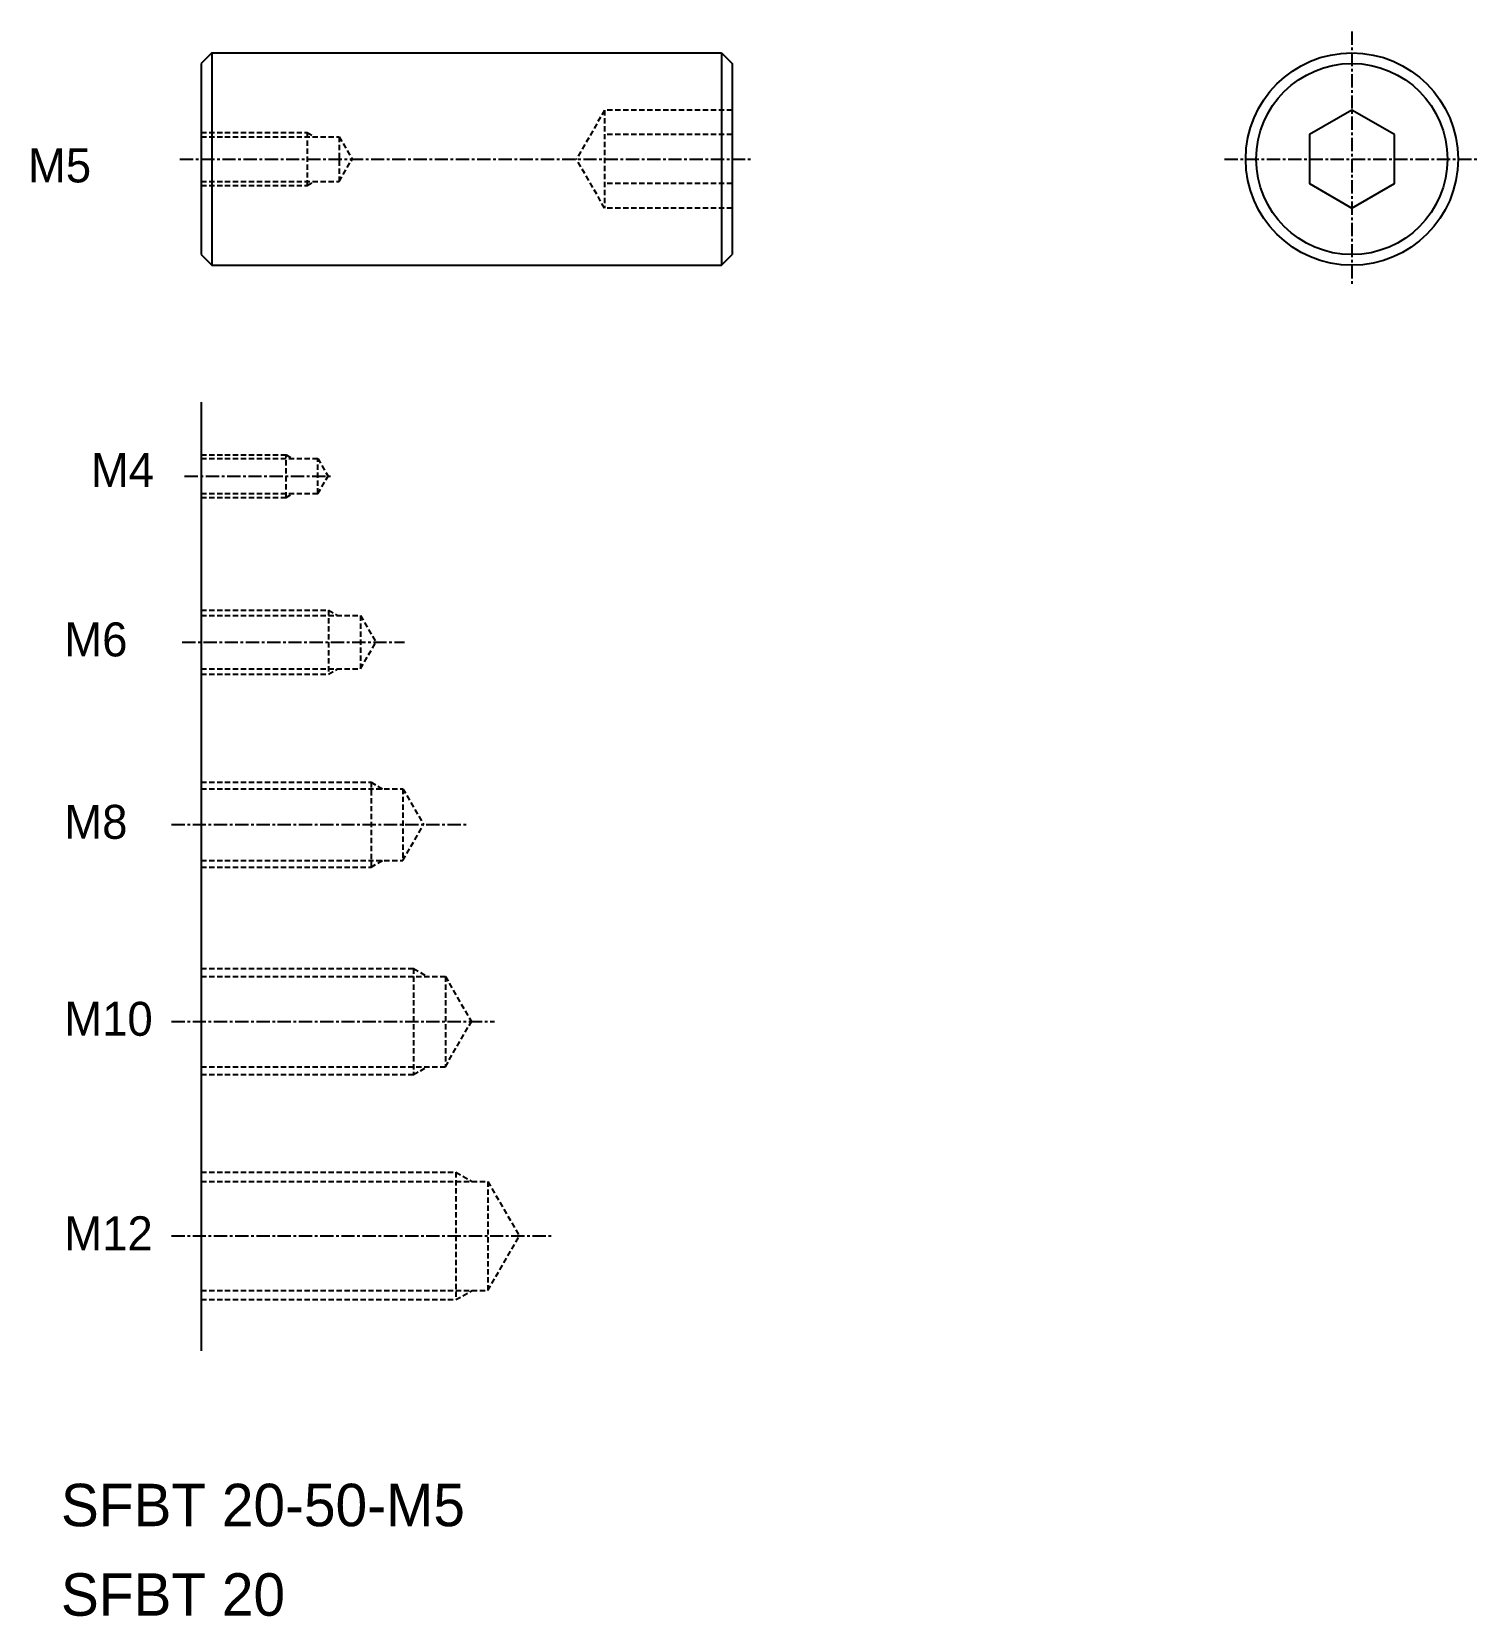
# Model space of a CAD drawing. Extents: x 66 to 203, y 76 to 225.
import ezdxf

# ---------------------------------------------------------------- set-up
doc = ezdxf.new("R2010")
doc.units = 0
doc.linetypes.add('CENTER', pattern=[2, 1.25, -0.25, 0.25, -0.25])
doc.linetypes.add('DASHED', pattern=[0.75, 0.5, -0.25])
doc.layers.get('0').update_dxf_attribs({"linetype": 'CONTINUOUS'})
doc.layers.add('CENTER', color=1, linetype='CENTER')

msp = doc.modelspace()

# ---------------------------------------------------------------- linework, layer by layer
at = {"color": 7, "linetype": 'CONTINUOUS'}
for p, q in [((83.16, 223.41), (82.16, 222.41)), ((82.16, 222.41), (82.16, 204.41)), ((83.16, 223.41), (83.16, 203.41)), ((83.16, 223.41), (131.16, 223.41)), ((131.16, 223.41), (131.16, 203.41)), ((131.16, 223.41), (132.16, 222.41)), ((132.16, 222.41), (132.16, 204.41)), ((82.16, 204.41), (83.16, 203.41)), ((83.16, 203.41), (131.16, 203.41)), ((131.16, 203.41), (132.16, 204.41)), ((82.16, 190.52), (82.16, 101.18))]:
    msp.add_line(p, q, dxfattribs=at)
at = {"color": 3, "linetype": 'DASHED'}
for p, q in [((120.16, 218.02), (117.5, 213.41)), ((132.16, 218.02), (120.16, 218.02)), ((120.16, 218.02), (120.16, 208.79)), ((82.16, 215.91), (92.16, 215.91)), ((82.16, 215.51), (95.16, 215.51)), ((92.16, 215.91), (92.16, 210.91)), ((92.16, 215.91), (92.77, 215.56)), ((95.16, 215.51), (95.16, 211.31)), ((95.16, 215.51), (96.38, 213.41)), ((132.16, 215.72), (120.16, 215.72)), ((95.16, 211.31), (96.38, 213.41)), ((120.16, 208.79), (117.5, 213.41)), ((82.16, 211.31), (95.16, 211.31)), ((82.16, 210.91), (92.16, 210.91)), ((92.16, 210.91), (92.77, 211.26)), ((132.16, 211.1), (120.16, 211.1)), ((132.16, 208.79), (120.16, 208.79)), ((82.16, 185.55), (90.16, 185.55)), ((82.16, 185.2), (93.16, 185.2)), ((90.16, 181.55), (90.16, 185.55)), ((90.16, 185.55), (90.77, 185.2)), ((93.16, 185.2), (94.12, 183.55)), ((93.16, 181.9), (93.16, 185.2)), ((93.16, 181.9), (94.12, 183.55)), ((82.16, 181.9), (93.16, 181.9)), ((82.16, 181.55), (90.16, 181.55)), ((90.16, 181.55), (90.77, 181.9)), ((82.16, 170.91), (94.16, 170.91)), ((82.16, 170.41), (97.16, 170.41)), ((94.16, 170.91), (94.16, 164.91)), ((94.16, 170.91), (95.03, 170.41)), ((97.16, 170.41), (98.61, 167.91)), ((97.16, 170.41), (97.16, 165.41)), ((97.16, 165.41), (98.61, 167.91)), ((82.16, 165.41), (97.16, 165.41)), ((82.16, 164.91), (94.16, 164.91)), ((94.16, 164.91), (95.03, 165.41)), ((82.16, 154.73), (98.16, 154.73)), ((82.16, 154.11), (101.16, 154.11)), ((98.16, 154.73), (98.16, 146.73)), ((98.16, 154.73), (99.25, 154.11)), ((101.16, 154.11), (101.16, 147.36)), ((101.16, 154.11), (103.11, 150.73)), ((101.16, 147.36), (103.11, 150.73)), ((82.16, 147.36), (101.16, 147.36)), ((82.16, 146.73), (98.16, 146.73)), ((98.16, 146.73), (99.25, 147.36)), ((82.16, 137.18), (102.16, 137.18)), ((82.16, 136.43), (105.16, 136.43)), ((102.16, 137.18), (102.16, 127.18)), ((102.16, 137.18), (103.46, 136.43)), ((105.16, 136.43), (105.16, 127.93)), ((105.16, 136.43), (107.62, 132.18)), ((105.16, 127.93), (107.62, 132.18)), ((82.16, 127.93), (105.16, 127.93)), ((82.16, 127.18), (102.16, 127.18)), ((102.16, 127.18), (103.46, 127.93)), ((82.16, 117.99), (106.16, 117.99)), ((106.16, 117.99), (106.16, 105.99)), ((106.16, 117.99), (107.68, 117.11)), ((82.16, 117.11), (109.16, 117.11)), ((109.16, 117.11), (109.16, 106.86)), ((109.16, 117.11), (112.12, 111.99)), ((109.16, 106.86), (112.12, 111.99)), ((82.16, 106.86), (109.16, 106.86)), ((82.16, 105.99), (106.16, 105.99)), ((106.16, 105.99), (107.68, 106.86))]:
    msp.add_line(p, q, dxfattribs=at)
msp.add_line((132.16, 217.91), (132.16, 217.91))
at = {"color": 7, "linetype": 'CONTINUOUS'}
msp.add_lwpolyline([(194.53, 215.72), (190.53, 218.02), (186.53, 215.72), (186.53, 211.1), (190.53, 208.79), (194.53, 211.1)], close=True, dxfattribs=at)
for radius in [10, 9]:
    msp.add_circle((190.53, 213.41), radius, dxfattribs=at)
at = {"layer": 'CENTER', "color": 1, "linetype": 'CENTER'}
for p, q in [((190.53, 225.41), (190.53, 201.41)), ((80.16, 213.41), (134.16, 213.41)), ((178.53, 213.41), (202.53, 213.41)), ((80.61, 183.55), (94.56, 183.55)), ((80.38, 167.91), (101.31, 167.91)), ((79.37, 150.73), (107.28, 150.73)), ((79.37, 132.18), (109.78, 132.18)), ((79.37, 111.99), (115.12, 111.99))]:
    msp.add_line(p, q, dxfattribs=at)

# ---------------------------------------------------------------- texts
at = {"color": 7, "linetype": 'CONTINUOUS'}
for s, height, p in [('M5', 3.2, (65.86, 211.21)), ('M4', 3.2, (71.78, 182.53)), ('M6', 3.2, (69.28, 166.57)), ('M8', 3.2, (69.28, 149.39)), ('M10', 3.2, (69.28, 130.84)), ('M12', 3.2, (69.28, 110.64)), ('SFBT 20-50-M5', 4, (68.96, 84.65)), ('SFBT 20', 4, (68.96, 76.22))]:
    msp.add_text(s, height=height, dxfattribs=at).set_placement(p)

doc.saveas('drawing.dxf')
